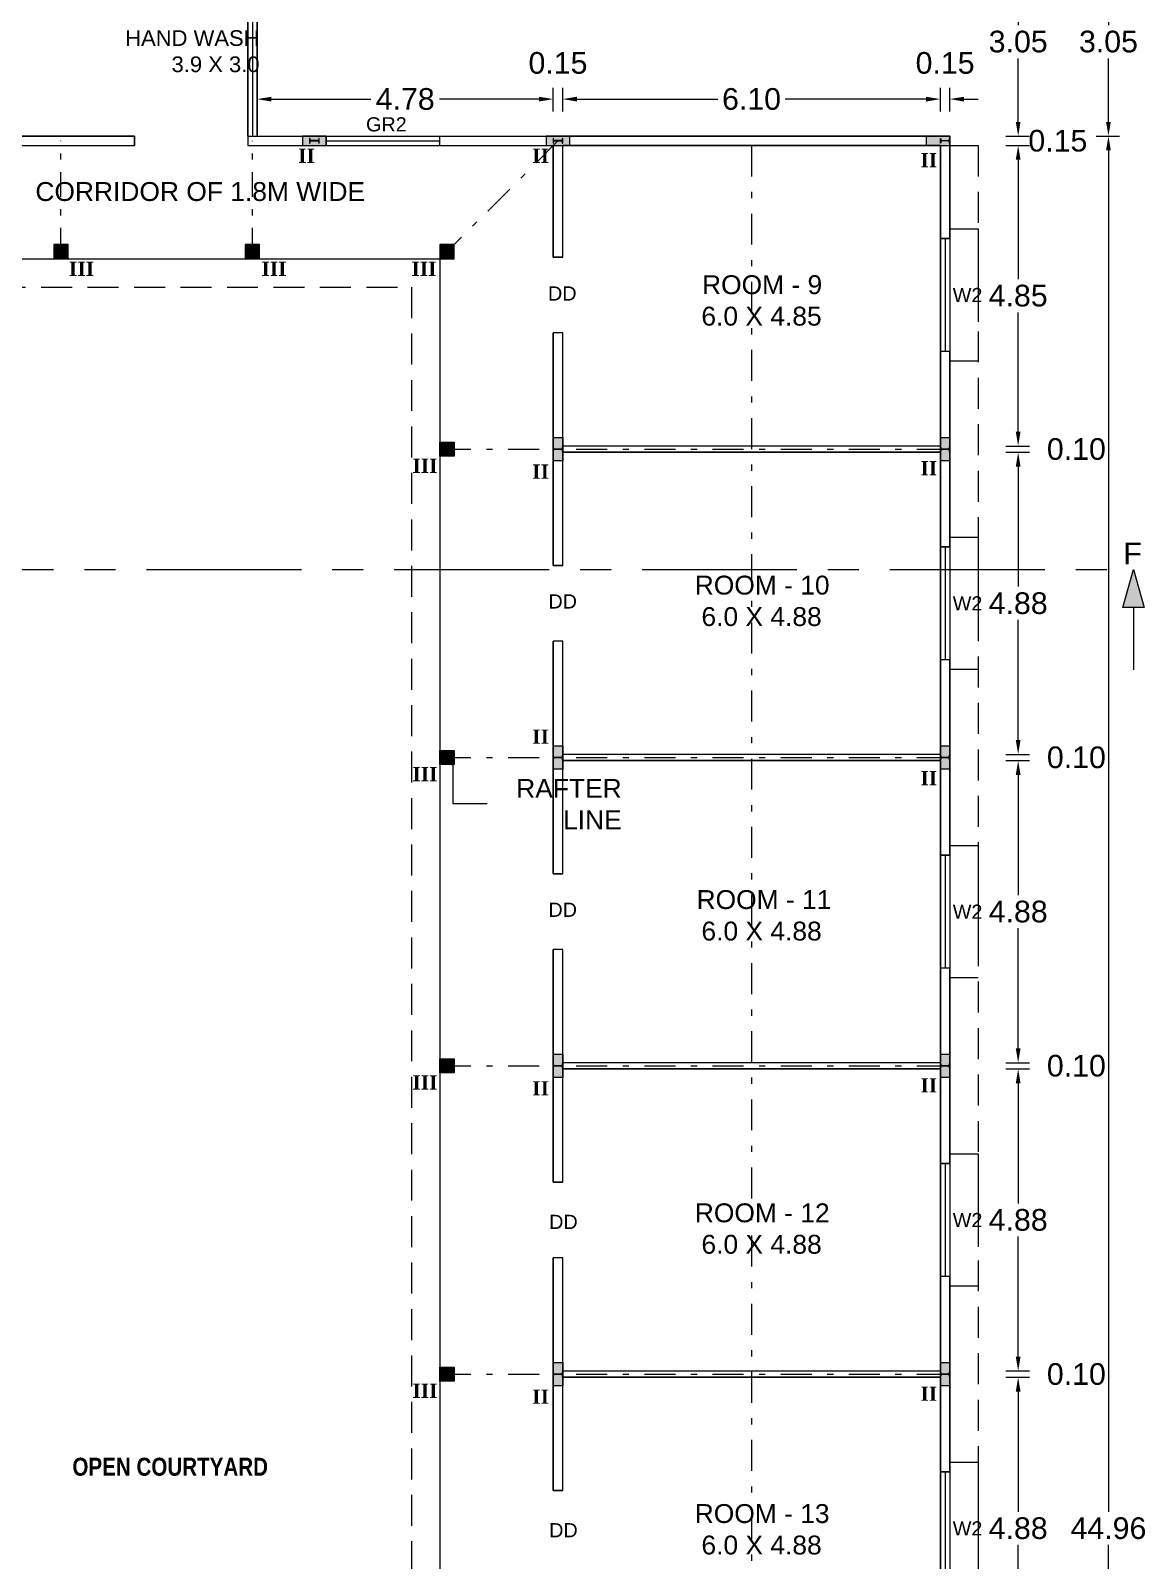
# Model space of a CAD drawing. Header units: metres. Extents: x 3715 to 4596, y 2418 to 2709.
# Drawn here: x 4055.58 to 4073.57, y 2522.95 to 2547.65 of the extents above; entities that cross this region are included whole.
import ezdxf

# ---------------------------------------------------------------- set-up
doc = ezdxf.new("R2010")
doc.units = ezdxf.units.M
doc.header["$MEASUREMENT"] = 0
for name, pattern in [('CENTER', [2, 1.25, -0.25, 0.25, -0.25]), ('DASHDOT', [1, 0.5, -0.25, 0, -0.25]), ('DASHED', [0.75, 0.5, -0.25])]:
    doc.linetypes.add(name, pattern=pattern)
for name, color, linetype in [('BLK_6_FLR_0_BLT_UP_AREA', 46, 'Continuous'), ('BLK_6_FLR_0_CARPET_AREA', 46, 'Continuous'), ('BLK_6_FLR_0_CARPET_AREA_DEDUCT', 46, 'Continuous')]:
    doc.layers.add(name, color=color, linetype=linetype)
doc.styles.add('Inner font', font='arial.ttf')
doc.styles.add('notes', font='arial.ttf')
doc.styles.get("Standard").update_dxf_attribs({"font": 'arial.ttf'})
doc.styles.add('Times New Roman$101', font='timesbd.ttf', dxfattribs={"height": 3.024})
doc.dimstyles.get("Standard").update_dxf_attribs({"dimtxt": 0.35, "dimasz": 0.23, "dimexe": 0.18, "dimexo": 0.0625, "dimgap": 0.09, "dimtad": 0, "dimtih": 1, "dimtoh": 1, "dimzin": 0, "dimdsep": 46, "dimtxsty": 'Standard', "dimcen": 0.09, "dimadec": 0, "dimazin": 0, "dimtfac": 1, "dimtofl": 0, "dimtmove": 2, "dimatfit": 3, "dimfxl": 0, "dimtolj": 1, "dimtzin": 0, "dimarcsym": 0})

# ---------------------------------------------------------------- blocks, each defined once
blk = doc.blocks.new('A$C459ead1b')
blk.add_lwpolyline([(-6, 1.5), (-6, -1.5), (-5.93, -1.5, 0.373885), (-5.76, -1.35), (-5.63, -0.41, -0.373885), (-5.27, -0.1), (-0.73, -0.1, -0.373885), (-0.37, -0.41), (-0.24, -1.35, 0.373885), (-0.07, -1.5), (0, -1.5), (0, 1.5), (-0.07, 1.5, 0.373885), (-0.24, 1.35), (-0.37, 0.41, -0.373885), (-0.73, 0.1), (-5.27, 0.1, -0.373885), (-5.63, 0.41), (-5.76, 1.35, 0.373885), (-5.93, 1.5)], format="xyb", close=True)
blk = doc.blocks.new('80  80 4')
for points in [[(141530, -725), (141606, -725, -0.414214), (141608, -727), (141608, -803, -0.414214), (141606, -805), (141530, -805, -0.414214), (141528, -803), (141528, -727, -0.414214)], [(141534, -729), (141602, -729, -0.414214), (141604, -731), (141604, -799, -0.414214), (141602, -801), (141534, -801, -0.414214), (141532, -799), (141532, -731, -0.414214)]]:
    blk.add_lwpolyline(points, format="xyb", close=True)
blk = doc.blocks.new('*D45')
at = {"color": 0, "lineweight": -2, "ltscale": 0.1}
for p, q in [((4071.318, 2525.91), (4071.698, 2525.91)), ((4071.518, 2525.68), (4071.518, 2523.74)), ((4071.518, 2521.263), (4071.518, 2523.203)), ((4071.318, 2521.033), (4071.698, 2521.033))]:
    blk.add_line(p, q, dxfattribs=at)
at = {"color": 0, "ltscale": 0.1}
for points in [[(4071.479, 2525.68), (4071.556, 2525.68), (4071.518, 2525.91)], [(4071.479, 2521.263), (4071.556, 2521.263), (4071.518, 2521.033)]]:
    blk.add_solid(points, dxfattribs=at)
at = {"color": 0, "ltscale": 0.1, "insert": (4071.518, 2523.472), "char_height": 0.35, "attachment_point": 5}
blk.add_mtext('\\A1;4.88', dxfattribs=at)
blk = doc.blocks.new('*D46')
at = {"color": 0, "lineweight": -2, "ltscale": 0.1}
for p, q in [((4071.518, 2526.242), (4071.518, 2526.472)), ((4071.318, 2526.012), (4071.698, 2526.012)), ((4071.318, 2525.91), (4071.698, 2525.91)), ((4071.518, 2525.68), (4071.518, 2525.45))]:
    blk.add_line(p, q, dxfattribs=at)
at = {"color": 0, "ltscale": 0.1}
for points in [[(4071.479, 2526.242), (4071.556, 2526.242), (4071.518, 2526.012)], [(4071.479, 2525.68), (4071.556, 2525.68), (4071.518, 2525.91)]]:
    blk.add_solid(points, dxfattribs=at)
at = {"color": 0, "ltscale": 0.1, "insert": (4072.457, 2525.961), "char_height": 0.35, "attachment_point": 5}
blk.add_mtext('\\A1;0.10', dxfattribs=at)
blk = doc.blocks.new('*D47')
at = {"color": 0, "lineweight": -2, "ltscale": 0.1}
for p, q in [((4071.318, 2530.888), (4071.698, 2530.888)), ((4071.518, 2530.658), (4071.518, 2528.719)), ((4071.518, 2526.242), (4071.518, 2528.181)), ((4071.318, 2526.012), (4071.698, 2526.012))]:
    blk.add_line(p, q, dxfattribs=at)
at = {"color": 0, "ltscale": 0.1}
for points in [[(4071.479, 2530.658), (4071.556, 2530.658), (4071.518, 2530.888)], [(4071.479, 2526.242), (4071.556, 2526.242), (4071.518, 2526.012)]]:
    blk.add_solid(points, dxfattribs=at)
at = {"color": 0, "ltscale": 0.1, "insert": (4071.518, 2528.45), "char_height": 0.35, "attachment_point": 5}
blk.add_mtext('\\A1;4.88', dxfattribs=at)
blk = doc.blocks.new('*D48')
at = {"color": 0, "lineweight": -2, "ltscale": 0.1}
for p, q in [((4071.518, 2531.22), (4071.518, 2531.45)), ((4071.318, 2530.99), (4071.698, 2530.99)), ((4071.318, 2530.888), (4071.698, 2530.888)), ((4071.518, 2530.658), (4071.518, 2530.428))]:
    blk.add_line(p, q, dxfattribs=at)
at = {"color": 0, "ltscale": 0.1}
for points in [[(4071.479, 2531.22), (4071.556, 2531.22), (4071.518, 2530.99)], [(4071.479, 2530.658), (4071.556, 2530.658), (4071.518, 2530.888)]]:
    blk.add_solid(points, dxfattribs=at)
at = {"color": 0, "ltscale": 0.1, "insert": (4072.457, 2530.939), "char_height": 0.35, "attachment_point": 5}
blk.add_mtext('\\A1;0.10', dxfattribs=at)
blk = doc.blocks.new('*D49')
at = {"color": 0, "lineweight": -2, "ltscale": 0.1}
for p, q in [((4071.318, 2535.867), (4071.698, 2535.867)), ((4071.518, 2535.637), (4071.518, 2533.697)), ((4071.518, 2531.22), (4071.518, 2533.16)), ((4071.318, 2530.99), (4071.698, 2530.99))]:
    blk.add_line(p, q, dxfattribs=at)
at = {"color": 0, "ltscale": 0.1}
for points in [[(4071.479, 2535.637), (4071.556, 2535.637), (4071.518, 2535.867)], [(4071.479, 2531.22), (4071.556, 2531.22), (4071.518, 2530.99)]]:
    blk.add_solid(points, dxfattribs=at)
at = {"color": 0, "ltscale": 0.1, "insert": (4071.518, 2533.428), "char_height": 0.35, "attachment_point": 5}
blk.add_mtext('\\A1;4.88', dxfattribs=at)
blk = doc.blocks.new('*D50')
at = {"color": 0, "lineweight": -2, "ltscale": 0.1}
for p, q in [((4071.518, 2536.198), (4071.518, 2536.428)), ((4071.318, 2535.968), (4071.698, 2535.968)), ((4071.318, 2535.867), (4071.698, 2535.867)), ((4071.518, 2535.637), (4071.518, 2535.407))]:
    blk.add_line(p, q, dxfattribs=at)
at = {"color": 0, "ltscale": 0.1}
for points in [[(4071.479, 2536.198), (4071.556, 2536.198), (4071.518, 2535.968)], [(4071.479, 2535.637), (4071.556, 2535.637), (4071.518, 2535.867)]]:
    blk.add_solid(points, dxfattribs=at)
at = {"color": 0, "ltscale": 0.1, "insert": (4072.457, 2535.918), "char_height": 0.35, "attachment_point": 5}
blk.add_mtext('\\A1;0.10', dxfattribs=at)
blk = doc.blocks.new('*D51')
at = {"color": 0, "lineweight": -2, "ltscale": 0.1}
for p, q in [((4071.318, 2540.845), (4071.698, 2540.845)), ((4071.518, 2540.615), (4071.518, 2538.676)), ((4071.518, 2536.198), (4071.518, 2538.138)), ((4071.318, 2535.968), (4071.698, 2535.968))]:
    blk.add_line(p, q, dxfattribs=at)
at = {"color": 0, "ltscale": 0.1}
for points in [[(4071.479, 2540.615), (4071.556, 2540.615), (4071.518, 2540.845)], [(4071.479, 2536.198), (4071.556, 2536.198), (4071.518, 2535.968)]]:
    blk.add_solid(points, dxfattribs=at)
at = {"color": 0, "ltscale": 0.1, "insert": (4071.518, 2538.407), "char_height": 0.35, "attachment_point": 5}
blk.add_mtext('\\A1;4.88', dxfattribs=at)
blk = doc.blocks.new('*D52')
at = {"color": 0, "lineweight": -2, "ltscale": 0.1}
for p, q in [((4071.518, 2541.177), (4071.518, 2541.407)), ((4071.318, 2540.947), (4071.698, 2540.947)), ((4071.318, 2540.845), (4071.698, 2540.845)), ((4071.518, 2540.615), (4071.518, 2540.385))]:
    blk.add_line(p, q, dxfattribs=at)
at = {"color": 0, "ltscale": 0.1}
for points in [[(4071.479, 2541.177), (4071.556, 2541.177), (4071.518, 2540.947)], [(4071.479, 2540.615), (4071.556, 2540.615), (4071.518, 2540.845)]]:
    blk.add_solid(points, dxfattribs=at)
at = {"color": 0, "ltscale": 0.1, "insert": (4072.457, 2540.896), "char_height": 0.35, "attachment_point": 5}
blk.add_mtext('\\A1;0.10', dxfattribs=at)
blk = doc.blocks.new('*D53')
at = {"color": 0, "lineweight": -2, "ltscale": 0.1}
for p, q in [((4071.318, 2545.798), (4071.698, 2545.798)), ((4071.518, 2545.568), (4071.518, 2543.641)), ((4071.518, 2541.177), (4071.518, 2543.104)), ((4071.318, 2540.947), (4071.698, 2540.947))]:
    blk.add_line(p, q, dxfattribs=at)
at = {"color": 0, "ltscale": 0.1}
for points in [[(4071.479, 2545.568), (4071.556, 2545.568), (4071.518, 2545.798)], [(4071.479, 2541.177), (4071.556, 2541.177), (4071.518, 2540.947)]]:
    blk.add_solid(points, dxfattribs=at)
at = {"color": 0, "ltscale": 0.1, "insert": (4071.518, 2543.373), "char_height": 0.35, "attachment_point": 5}
blk.add_mtext('\\A1;4.85', dxfattribs=at)
blk = doc.blocks.new('*D54')
at = {"color": 0, "lineweight": -2, "ltscale": 0.1}
for p, q in [((4071.518, 2546.181), (4071.518, 2546.411)), ((4071.318, 2545.951), (4071.698, 2545.951)), ((4071.318, 2545.798), (4071.698, 2545.798)), ((4071.518, 2545.568), (4071.518, 2545.338))]:
    blk.add_line(p, q, dxfattribs=at)
at = {"color": 0, "ltscale": 0.1}
for points in [[(4071.479, 2546.181), (4071.556, 2546.181), (4071.518, 2545.951)], [(4071.479, 2545.568), (4071.556, 2545.568), (4071.518, 2545.798)]]:
    blk.add_solid(points, dxfattribs=at)
at = {"color": 0, "ltscale": 0.1, "insert": (4072.158, 2545.874), "char_height": 0.35, "attachment_point": 5}
blk.add_mtext('\\A1;0.15', dxfattribs=at)
blk = doc.blocks.new('*D291')
at = {"color": 0, "lineweight": -2, "ltscale": 0.1}
for p, q in [((4071.318, 2548.999), (4071.698, 2548.999)), ((4071.518, 2548.769), (4071.518, 2547.743)), ((4071.518, 2546.181), (4071.518, 2547.206)), ((4071.318, 2545.951), (4071.698, 2545.951))]:
    blk.add_line(p, q, dxfattribs=at)
at = {"color": 0, "ltscale": 0.1}
for points in [[(4071.479, 2548.769), (4071.556, 2548.769), (4071.518, 2548.999)], [(4071.479, 2546.181), (4071.556, 2546.181), (4071.518, 2545.951)]]:
    blk.add_solid(points, dxfattribs=at)
at = {"color": 0, "ltscale": 0.1, "insert": (4071.518, 2547.475), "char_height": 0.35, "attachment_point": 5}
blk.add_mtext('\\A1;3.05', dxfattribs=at)
blk = doc.blocks.new('*D295')
at = {"color": 0, "lineweight": -2, "ltscale": 0.1}
for p, q in [((4070.262, 2546.348), (4070.262, 2546.728)), ((4070.414, 2546.348), (4070.414, 2546.728)), ((4070.032, 2546.548), (4069.802, 2546.548)), ((4070.644, 2546.548), (4070.874, 2546.548))]:
    blk.add_line(p, q, dxfattribs=at)
at = {"color": 0, "ltscale": 0.1}
for points in [[(4070.032, 2546.586), (4070.032, 2546.509), (4070.262, 2546.548)], [(4070.644, 2546.586), (4070.644, 2546.509), (4070.414, 2546.548)]]:
    blk.add_solid(points, dxfattribs=at)
at = {"color": 0, "ltscale": 0.1, "insert": (4070.338, 2547.13), "char_height": 0.35, "attachment_point": 5}
blk.add_mtext('\\A1;0.15', dxfattribs=at)
blk = doc.blocks.new('*D296')
at = {"color": 0, "lineweight": -2, "ltscale": 0.1}
for p, q in [((4064.166, 2546.348), (4064.166, 2546.728)), ((4070.262, 2546.348), (4070.262, 2546.728)), ((4064.396, 2546.548), (4066.669, 2546.548)), ((4070.032, 2546.548), (4067.759, 2546.548))]:
    blk.add_line(p, q, dxfattribs=at)
at = {"color": 0, "ltscale": 0.1}
for points in [[(4064.396, 2546.586), (4064.396, 2546.509), (4064.166, 2546.548)], [(4070.032, 2546.586), (4070.032, 2546.509), (4070.262, 2546.548)]]:
    blk.add_solid(points, dxfattribs=at)
at = {"color": 0, "ltscale": 0.1, "insert": (4067.214, 2546.548), "char_height": 0.35, "attachment_point": 5}
blk.add_mtext('\\A1;6.10', dxfattribs=at)
blk = doc.blocks.new('*D297')
at = {"color": 0, "lineweight": -2, "ltscale": 0.1}
for p, q in [((4064.013, 2546.348), (4064.013, 2546.728)), ((4064.166, 2546.348), (4064.166, 2546.728)), ((4063.783, 2546.548), (4063.553, 2546.548)), ((4064.396, 2546.548), (4064.626, 2546.548))]:
    blk.add_line(p, q, dxfattribs=at)
at = {"color": 0, "ltscale": 0.1}
for points in [[(4063.783, 2546.586), (4063.783, 2546.509), (4064.013, 2546.548)], [(4064.396, 2546.586), (4064.396, 2546.509), (4064.166, 2546.548)]]:
    blk.add_solid(points, dxfattribs=at)
at = {"color": 0, "ltscale": 0.1, "insert": (4064.09, 2547.13), "char_height": 0.35, "attachment_point": 5}
blk.add_mtext('\\A1;0.15', dxfattribs=at)
blk = doc.blocks.new('*D298')
at = {"color": 0, "lineweight": -2, "ltscale": 0.1}
for p, q in [((4059.234, 2546.348), (4059.234, 2546.728)), ((4064.013, 2546.348), (4064.013, 2546.728)), ((4059.464, 2546.548), (4061.072, 2546.548)), ((4063.783, 2546.548), (4062.176, 2546.548))]:
    blk.add_line(p, q, dxfattribs=at)
at = {"color": 0, "ltscale": 0.1}
for points in [[(4059.464, 2546.586), (4059.464, 2546.509), (4059.234, 2546.548)], [(4063.783, 2546.586), (4063.783, 2546.509), (4064.013, 2546.548)]]:
    blk.add_solid(points, dxfattribs=at)
at = {"color": 0, "ltscale": 0.1, "insert": (4061.624, 2546.548), "char_height": 0.35, "attachment_point": 5}
blk.add_mtext('\\A1;4.78', dxfattribs=at)
blk = doc.blocks.new('*D322')
at = {"color": 0, "lineweight": -2, "ltscale": 0.1}
for p, q in [((4072.775, 2548.999), (4073.155, 2548.999)), ((4072.975, 2548.769), (4072.975, 2547.743)), ((4072.975, 2546.181), (4072.975, 2547.206)), ((4072.775, 2545.951), (4073.155, 2545.951))]:
    blk.add_line(p, q, dxfattribs=at)
at = {"color": 0, "ltscale": 0.1}
for points in [[(4072.936, 2548.769), (4073.013, 2548.769), (4072.975, 2548.999)], [(4072.936, 2546.181), (4073.013, 2546.181), (4072.975, 2545.951)]]:
    blk.add_solid(points, dxfattribs=at)
at = {"color": 0, "ltscale": 0.1, "insert": (4072.975, 2547.475), "char_height": 0.35, "attachment_point": 5}
blk.add_mtext('\\A1;3.05', dxfattribs=at)
blk = doc.blocks.new('*D323')
at = {"color": 0, "lineweight": -2, "ltscale": 0.1}
for p, q in [((4072.775, 2545.951), (4073.155, 2545.951)), ((4072.975, 2545.721), (4072.975, 2523.74)), ((4072.975, 2501.223), (4072.975, 2523.203)), ((4072.775, 2500.993), (4073.155, 2500.993))]:
    blk.add_line(p, q, dxfattribs=at)
at = {"color": 0, "ltscale": 0.1}
for points in [[(4072.936, 2545.721), (4073.013, 2545.721), (4072.975, 2545.951)], [(4072.936, 2501.223), (4073.013, 2501.223), (4072.975, 2500.993)]]:
    blk.add_solid(points, dxfattribs=at)
at = {"color": 0, "ltscale": 0.1, "insert": (4072.975, 2523.472), "char_height": 0.35, "attachment_point": 5}
blk.add_mtext('\\A1;44.96', dxfattribs=at)

msp = doc.modelspace()

# ---------------------------------------------------------------- hatches: boundary and pattern name
h = msp.add_hatch(color=1)
h.dxf.hatch_style = 1
h.paths.add_polyline_path([(4060.34772, 2545.7982), (4060.34772, 2545.9506), (4059.96772, 2545.9506), (4059.96772, 2545.7982)])
h = msp.add_hatch(color=1)
h.dxf.hatch_style = 1
h.paths.add_polyline_path([(4064.27964, 2545.7982), (4064.27964, 2545.9506), (4063.89964, 2545.9506), (4063.89964, 2545.7982)])
h = msp.add_hatch(color=1)
h.dxf.hatch_style = 1
h.paths.add_polyline_path([(4070.41424, 2545.7982), (4070.41424, 2545.9506), (4070.03424, 2545.9506), (4070.03424, 2545.7982)])
h = msp.add_hatch(color=1)
h.dxf.hatch_style = 1
h.paths.add_polyline_path([(4056.18204, 2544.1994), (4055.95204, 2544.1994), (4055.95204, 2543.9694), (4056.18204, 2543.9694)])
h = msp.add_hatch(color=1)
h.dxf.hatch_style = 1
h.paths.add_polyline_path([(4059.27325, 2544.1994), (4059.04325, 2544.1994), (4059.04325, 2543.9694), (4059.27325, 2543.9694)])
h = msp.add_hatch(color=1)
h.dxf.hatch_style = 1
h.paths.add_polyline_path([(4062.41464, 2544.1994), (4062.18464, 2544.1994), (4062.18464, 2543.9694), (4062.41464, 2543.9694)])
h = msp.add_hatch(color=1)
h.dxf.hatch_style = 1
h.paths.add_polyline_path([(4062.18464, 2540.781), (4062.41464, 2540.781), (4062.41464, 2541.011), (4062.18464, 2541.011)])
h = msp.add_hatch(color=1)
h.dxf.hatch_style = 1
h.paths.add_polyline_path([(4064.01344, 2540.706), (4064.16584, 2540.706), (4064.16584, 2541.086), (4064.01344, 2541.086)])
h = msp.add_hatch(color=1)
h.dxf.hatch_style = 1
h.paths.add_polyline_path([(4070.26184, 2540.706), (4070.41424, 2540.706), (4070.41424, 2541.086), (4070.26184, 2541.086)])
h = msp.add_hatch(color=256)
h.dxf.hatch_style = 1
h.paths.add_polyline_path([(4073.20546, 2538.34126), (4073.38005, 2538.95233), (4073.55357, 2538.34004)])
h = msp.add_hatch(color=1)
h.dxf.hatch_style = 1
h.paths.add_polyline_path([(4062.18464, 2535.8026), (4062.41464, 2535.8026), (4062.41464, 2536.0326), (4062.18464, 2536.0326)])
h = msp.add_hatch(color=1)
h.dxf.hatch_style = 1
h.paths.add_polyline_path([(4064.01344, 2535.7276), (4064.16584, 2535.7276), (4064.16584, 2536.1076), (4064.01344, 2536.1076)])
h = msp.add_hatch(color=1)
h.dxf.hatch_style = 1
h.paths.add_polyline_path([(4070.26184, 2535.7276), (4070.41424, 2535.7276), (4070.41424, 2536.1076), (4070.26184, 2536.1076)])
h = msp.add_hatch(color=1)
h.dxf.hatch_style = 1
h.paths.add_polyline_path([(4062.18464, 2530.8242), (4062.41464, 2530.8242), (4062.41464, 2531.0542), (4062.18464, 2531.0542)])
h = msp.add_hatch(color=1)
h.dxf.hatch_style = 1
h.paths.add_polyline_path([(4064.01344, 2530.7492), (4064.16584, 2530.7492), (4064.16584, 2531.1292), (4064.01344, 2531.1292)])
h = msp.add_hatch(color=1)
h.dxf.hatch_style = 1
h.paths.add_polyline_path([(4070.26184, 2530.7492), (4070.41424, 2530.7492), (4070.41424, 2531.1292), (4070.26184, 2531.1292)])
h = msp.add_hatch(color=1)
h.dxf.hatch_style = 1
h.paths.add_polyline_path([(4064.01344, 2525.7708), (4064.16584, 2525.7708), (4064.16584, 2526.1508), (4064.01344, 2526.1508)])
h = msp.add_hatch(color=1)
h.dxf.hatch_style = 1
h.paths.add_polyline_path([(4070.26184, 2525.7708), (4070.41424, 2525.7708), (4070.41424, 2526.1508), (4070.26184, 2526.1508)])
h = msp.add_hatch(color=1)
h.dxf.hatch_style = 1
h.paths.add_polyline_path([(4062.18464, 2525.8458), (4062.41464, 2525.8458), (4062.41464, 2526.0758), (4062.18464, 2526.0758)])

# ---------------------------------------------------------------- linework, layer by layer
for p, q in [((4059.08205, 2545.9506), (4059.08205, 2548.9986)), ((4059.23445, 2545.9506), (4059.23445, 2548.9986)), ((4054.86944, 2545.9506), (4057.25325, 2545.9506)), ((4057.25325, 2545.9506), (4057.25325, 2545.7982)), ((4059.08205, 2545.9506), (4060.35586, 2545.9506)), ((4059.08205, 2545.9506), (4059.08205, 2545.7982)), ((4060.35586, 2545.9506), (4062.18466, 2545.9506)), ((4060.35586, 2545.7982), (4060.35586, 2545.9506)), ((4062.18466, 2545.9506), (4064.01344, 2545.9506)), ((4062.18466, 2545.7982), (4062.18466, 2545.9506)), ((4070.41424, 2545.9506), (4064.01344, 2545.9506)), ((4070.41424, 2544.2996), (4070.41424, 2545.9506)), ((4054.86944, 2545.7982), (4057.25325, 2545.7982)), ((4059.08205, 2545.7982), (4060.35586, 2545.7982)), ((4060.35586, 2545.7982), (4062.18466, 2545.7982)), ((4062.18466, 2545.7982), (4064.01344, 2545.7982)), ((4064.01344, 2543.9948), (4064.01344, 2545.7982)), ((4064.16584, 2543.9948), (4064.16584, 2545.7982)), ((4070.26184, 2545.7982), (4064.16584, 2545.7982)), ((4064.16584, 2543.9948), (4064.16584, 2545.7982)), ((4070.26184, 2544.2996), (4070.26184, 2545.7982)), ((4070.41424, 2544.2996), (4070.26184, 2544.2996)), ((4064.16584, 2543.9948), (4064.01344, 2543.9948)), ((4064.01344, 2539.0164), (4064.01344, 2542.7756)), ((4064.16584, 2542.7756), (4064.01344, 2542.7756)), ((4064.16584, 2539.0164), (4064.16584, 2542.7756)), ((4070.26184, 2539.3212), (4070.26184, 2542.4708)), ((4070.41424, 2542.4708), (4070.26184, 2542.4708)), ((4070.41424, 2539.3212), (4070.41424, 2542.4708)), ((4070.26184, 2540.9468), (4064.16584, 2540.9468)), ((4070.26184, 2540.8452), (4064.16584, 2540.8452)), ((4070.41424, 2539.3212), (4070.26184, 2539.3212)), ((4064.16584, 2539.0164), (4064.01344, 2539.0164)), ((4073.37791, 2538.34065), (4073.37791, 2537.33082)), ((4064.01344, 2534.038), (4064.01344, 2537.7972)), ((4064.16584, 2537.7972), (4064.01344, 2537.7972)), ((4064.16584, 2534.038), (4064.16584, 2537.7972)), ((4070.26184, 2534.3428), (4070.26184, 2537.4924)), ((4070.41424, 2537.4924), (4070.26184, 2537.4924)), ((4070.41424, 2534.3428), (4070.41424, 2537.4924)), ((4070.26184, 2535.9684), (4064.16584, 2535.9684)), ((4070.26184, 2535.8668), (4064.16584, 2535.8668)), ((4070.41424, 2534.3428), (4070.26184, 2534.3428)), ((4064.16584, 2534.038), (4064.01344, 2534.038)), ((4064.01344, 2529.0596), (4064.01344, 2532.8188)), ((4064.16584, 2532.8188), (4064.01344, 2532.8188)), ((4064.16584, 2529.0596), (4064.16584, 2532.8188)), ((4070.26184, 2529.3644), (4070.26184, 2532.514)), ((4070.41424, 2532.514), (4070.26184, 2532.514)), ((4070.41424, 2529.3644), (4070.41424, 2532.514)), ((4070.26184, 2530.99), (4064.16584, 2530.99)), ((4070.26184, 2530.8884), (4064.16584, 2530.8884)), ((4070.41424, 2529.3644), (4070.26184, 2529.3644)), ((4064.16584, 2529.0596), (4064.01344, 2529.0596)), ((4064.01344, 2524.0812), (4064.01344, 2527.8404)), ((4064.16584, 2527.8404), (4064.01344, 2527.8404)), ((4064.16584, 2524.0812), (4064.16584, 2527.8404)), ((4070.26184, 2524.386), (4070.26184, 2527.5356)), ((4070.41424, 2527.5356), (4070.26184, 2527.5356)), ((4070.41424, 2524.386), (4070.41424, 2527.5356)), ((4070.26184, 2526.0116), (4064.16584, 2526.0116)), ((4070.26184, 2525.91), (4064.16584, 2525.91)), ((4070.41424, 2524.386), (4070.26184, 2524.386)), ((4064.16584, 2524.0812), (4064.01344, 2524.0812))]:
    msp.add_line(p, q)
at = {"linetype": 'DASHDOT', "ltscale": 0.8}
for p, q in [((4056.06704, 2544.07023), (4056.06704, 2545.8744)), ((4059.15825, 2544.07023), (4059.15825, 2545.8744))]:
    msp.add_line(p, q, dxfattribs=at)
at = {"linetype": 'DASHDOT'}
for p, q in [((4064.08964, 2545.87186), (4062.28488, 2544.06964)), ((4067.21384, 2545.7982), (4067.21384, 2501.145)), ((4062.18464, 2540.896), (4070.41424, 2540.896)), ((4062.18464, 2535.9176), (4070.41424, 2535.9176)), ((4062.18464, 2530.9392), (4070.41424, 2530.9392)), ((4062.18464, 2525.9608), (4070.41424, 2525.9608))]:
    msp.add_line(p, q, dxfattribs=at)
at = {"linetype": 'CENTER', "ltscale": 2}
msp.add_line((4029.44783, 2538.95233), (4073.38005, 2538.95233), dxfattribs=at)
at = {"linetype": 'DASHDOT', "ltscale": 20}
msp.add_lwpolyline([(4059.15825, 2548.9986), (4059.15825, 2545.9506)], dxfattribs=at)
at = {"color": 1}
for points in [[(4060.34772, 2545.7982), (4060.34772, 2545.9506), (4059.96772, 2545.9506), (4059.96772, 2545.7982)], [(4064.27964, 2545.7982), (4064.27964, 2545.9506), (4063.89964, 2545.9506), (4063.89964, 2545.7982)], [(4070.41424, 2545.7982), (4070.41424, 2545.9506), (4070.03424, 2545.9506), (4070.03424, 2545.7982)], [(4055.95204, 2543.9694), (4056.18204, 2543.9694), (4056.18204, 2544.1994), (4055.95204, 2544.1994)], [(4059.04325, 2543.9694), (4059.27325, 2543.9694), (4059.27325, 2544.1994), (4059.04325, 2544.1994)], [(4062.18464, 2543.9694), (4062.41464, 2543.9694), (4062.41464, 2544.1994), (4062.18464, 2544.1994)], [(4062.41464, 2540.781), (4062.18464, 2540.781), (4062.18464, 2541.011), (4062.41464, 2541.011)], [(4064.01344, 2541.086), (4064.16584, 2541.086), (4064.16584, 2540.706), (4064.01344, 2540.706)], [(4070.26184, 2541.086), (4070.41424, 2541.086), (4070.41424, 2540.706), (4070.26184, 2540.706)], [(4062.41464, 2535.8026), (4062.18464, 2535.8026), (4062.18464, 2536.0326), (4062.41464, 2536.0326)], [(4064.01344, 2536.1076), (4064.16584, 2536.1076), (4064.16584, 2535.7276), (4064.01344, 2535.7276)], [(4070.26184, 2536.1076), (4070.41424, 2536.1076), (4070.41424, 2535.7276), (4070.26184, 2535.7276)], [(4062.41464, 2530.8242), (4062.18464, 2530.8242), (4062.18464, 2531.0542), (4062.41464, 2531.0542)], [(4064.01344, 2531.1292), (4064.16584, 2531.1292), (4064.16584, 2530.7492), (4064.01344, 2530.7492)], [(4070.26184, 2531.1292), (4070.41424, 2531.1292), (4070.41424, 2530.7492), (4070.26184, 2530.7492)], [(4064.01344, 2526.1508), (4064.16584, 2526.1508), (4064.16584, 2525.7708), (4064.01344, 2525.7708)], [(4070.26184, 2526.1508), (4070.41424, 2526.1508), (4070.41424, 2525.7708), (4070.26184, 2525.7708)], [(4062.41464, 2525.8458), (4062.18464, 2525.8458), (4062.18464, 2526.0758), (4062.41464, 2526.0758)]]:
    msp.add_lwpolyline(points, close=True, dxfattribs=at)
for points in [[(4060.35586, 2545.8744), (4062.18466, 2545.8744)], [(4070.33804, 2544.2996), (4070.33804, 2542.4708)], [(4070.33804, 2539.3212), (4070.33804, 2537.4924)], [(4062.3934, 2535.7926), (4062.3934, 2535.17301), (4062.94823, 2535.17301)], [(4070.33804, 2534.3428), (4070.33804, 2532.514)], [(4070.33804, 2529.3644), (4070.33804, 2527.5356)], [(4070.33804, 2524.386), (4070.33804, 2522.5572)]]:
    msp.add_lwpolyline(points)
at = {"linetype": 'DASHED'}
msp.add_lwpolyline([(4070.41424, 2545.7982), (4070.87144, 2545.7982), (4070.87144, 2501.145), (4070.41424, 2501.145)], dxfattribs=at)
at = {"linetype": 'DASHED', "ltscale": 3}
for points in [[(4070.41424, 2544.452), (4070.87144, 2544.452), (4070.87144, 2542.3184), (4070.41424, 2542.3184)], [(4070.41424, 2539.4736), (4070.87144, 2539.4736), (4070.87144, 2537.34), (4070.41424, 2537.34)], [(4070.41424, 2534.4952), (4070.87144, 2534.4952), (4070.87144, 2532.3616), (4070.41424, 2532.3616)], [(4070.41424, 2529.5168), (4070.87144, 2529.5168), (4070.87144, 2527.3832), (4070.41424, 2527.3832)], [(4070.41424, 2524.5384), (4070.87144, 2524.5384), (4070.87144, 2522.4048), (4070.41424, 2522.4048)]]:
    msp.add_lwpolyline(points, dxfattribs=at)
for points in [[(4070.26184, 2542.4708), (4070.26184, 2544.2996), (4070.41424, 2544.2996), (4070.41424, 2542.4708)], [(4053.04064, 2502.9738), (4053.04064, 2543.9694), (4062.18464, 2543.9694), (4062.18464, 2502.9738)], [(4070.26184, 2537.4924), (4070.26184, 2539.3212), (4070.41424, 2539.3212), (4070.41424, 2537.4924)], [(4073.55357, 2538.34004), (4073.20546, 2538.34126), (4073.38005, 2538.95233), (4073.38005, 2538.95233)], [(4070.26184, 2532.514), (4070.26184, 2534.3428), (4070.41424, 2534.3428), (4070.41424, 2532.514)], [(4070.26184, 2527.5356), (4070.26184, 2529.3644), (4070.41424, 2529.3644), (4070.41424, 2527.5356)], [(4070.26184, 2522.5572), (4070.26184, 2524.386), (4070.41424, 2524.386), (4070.41424, 2522.5572)]]:
    msp.add_lwpolyline(points, close=True)
at = {"linetype": 'DASHED'}
msp.add_lwpolyline([(4053.49784, 2503.431), (4053.49784, 2543.5122), (4061.72744, 2543.5122), (4061.72744, 2503.431)], close=True, dxfattribs=at)
msp.add_solid([(4062.37257, 2535.7926), (4062.3934, 2535.9176), (4062.41424, 2535.7926)])
at = {"layer": 'BLK_6_FLR_0_BLT_UP_AREA', "color": 46}
msp.add_lwpolyline([(4059.23445, 2548.9986), (4059.23445, 2545.9506), (4070.41424, 2545.9506), (4070.41424, 2500.9926), (4070.41424, 2500.9926), (4062.34027, 2500.9926), (4062.34027, 2499.1638), (4052.88503, 2499.1638), (4052.88503, 2500.9926), (4044.81104, 2500.9926), (4044.81104, 2504.1422), (4032.66984, 2504.1422), (4032.66984, 2512.1178), (4041.76304, 2512.1178), (4041.76304, 2506.05992), (4044.81104, 2506.05992), (4044.81104, 2543.96939), (4041.76304, 2543.96939), (4041.76304, 2537.975), (4032.66984, 2537.975), (4032.66984, 2545.9506), (4054.99136, 2545.9506), (4054.99136, 2548.9986)], dxfattribs=at)
at = {"layer": 'BLK_6_FLR_0_CARPET_AREA', "color": 46}
for points in [[(4059.08205, 2549.151), (4059.08205, 2545.7982), (4064.01344, 2545.7982), (4064.01344, 2543.9948), (4064.16584, 2543.9948), (4064.16584, 2545.7982), (4070.26184, 2545.7982), (4070.26184, 2540.9468), (4064.16584, 2540.9468), (4064.16584, 2542.7756), (4064.01344, 2542.7756), (4064.01344, 2539.0164), (4064.16584, 2539.0164), (4064.16584, 2540.8452), (4070.26184, 2540.8452), (4070.26184, 2535.9684), (4064.16584, 2535.9684), (4064.16584, 2537.7972), (4064.01344, 2537.7972), (4064.01344, 2534.038), (4064.16584, 2534.038), (4064.16584, 2535.8668), (4070.26184, 2535.8668), (4070.26184, 2530.99), (4064.16584, 2530.99), (4064.16584, 2532.8188), (4064.01344, 2532.8188), (4064.01344, 2529.0596), (4064.16584, 2529.0596), (4064.16584, 2530.8884), (4070.26184, 2530.8884), (4070.26184, 2526.0116), (4064.16584, 2526.0116), (4064.16584, 2527.8404), (4064.01344, 2527.8404), (4064.01344, 2524.0812), (4064.16584, 2524.0812), (4064.16584, 2525.91), (4070.26184, 2525.91), (4070.26184, 2521.0332)], [(4044.96344, 2545.7982), (4057.25325, 2545.7982), (4057.25325, 2545.9506), (4055.14376, 2545.9506)]]:
    msp.add_lwpolyline(points, dxfattribs=at)
at = {"layer": 'BLK_6_FLR_0_CARPET_AREA_DEDUCT'}
msp.add_lwpolyline([(4053.04064, 2502.9738), (4053.04064, 2543.9694), (4062.18464, 2543.9694), (4062.18464, 2502.9738)], close=True, dxfattribs=at)

# ---------------------------------------------------------------- block references
at = {"rotation": 180}
for name, p, xscale, yscale, zscale in [('A$C459ead1b', (4060.08152, 2545.8744), 0.0254, 0.0254, 0.0254), ('80  80 4', (3914.48155, 2543.26961), -0.0010001250000074, 0.0010001250000074, 0.0010001250000074), ('80  80 4', (3917.57276, 2543.26961), -0.0010001250000074, 0.0010001250000074, 0.0010001250000074), ('80  80 4', (4203.83494, 2543.26961), 0.0010001250000074, 0.0010001250000074, 0.0010001250000074)]:
    msp.add_blockref(name, p, dxfattribs=dict(at, xscale=xscale, yscale=yscale, zscale=zscale))
for name, p, xscale, yscale, zscale in [('A$C459ead1b', (4064.16584, 2545.8744), 0.0254, 0.0254, 0.0254), ('A$C459ead1b', (4070.26184, 2545.8744), -0.0254, 0.0254, 0.0254), ('80  80 4', (4203.83553, 2541.66062), -0.0010001250000074, 0.0010001249999958, 0.0010001249999982), ('A$C459ead1b', (4064.16584, 2540.896), 0.0254, 0.0254, 0.0254), ('A$C459ead1b', (4070.26184, 2540.896), -0.0254, 0.0254, 0.0254), ('80  80 4', (4203.83553, 2536.68222), -0.0010001250000074, 0.0010001249999958, 0.0010001249999982), ('A$C459ead1b', (4064.16584, 2535.9176), 0.0254, 0.0254, 0.0254), ('A$C459ead1b', (4070.26184, 2535.9176), -0.0254, 0.0254, 0.0254), ('80  80 4', (4203.83553, 2531.70382), -0.0010001250000074, 0.0010001249999958, 0.0010001249999982), ('A$C459ead1b', (4064.16584, 2530.9392), 0.0254, 0.0254, 0.0254), ('A$C459ead1b', (4070.26184, 2530.9392), -0.0254, 0.0254, 0.0254), ('80  80 4', (4203.83553, 2526.72542), -0.0010001250000074, 0.0010001249999958, 0.0010001249999982), ('A$C459ead1b', (4064.16584, 2525.9608), 0.0254, 0.0254, 0.0254), ('A$C459ead1b', (4070.26184, 2525.9608), -0.0254, 0.0254, 0.0254)]:
    msp.add_blockref(name, p, dxfattribs=dict(xscale=xscale, yscale=yscale, zscale=zscale))

# ---------------------------------------------------------------- texts
at = {"style": 'notes'}
for s, p in [('GR2', (4060.99198, 2546.02666)), ('DD', (4063.92867, 2543.29537)), ('W2', (4070.46155, 2543.26975)), ('DD', (4063.93565, 2538.32303)), ('W2', (4070.46155, 2538.29135)), ('DD', (4063.93564, 2533.34463)), ('W2', (4070.46155, 2533.31295)), ('DD', (4063.94745, 2528.30515)), ('W2', (4070.46155, 2528.33455)), ('DD', (4063.94744, 2523.32675)), ('W2', (4070.46155, 2523.35615))]:
    msp.add_text(s, height=0.2286, dxfattribs=at).set_placement(p)
at = {"color": 7, "style": 'Times New Roman$101'}
for s, p in [('II', (4059.89707, 2545.51868)), ('II', (4063.67514, 2545.51868)), ('II', (4069.94046, 2545.44826)), ('III', (4056.19698, 2543.69275)), ('III', (4059.30368, 2543.69275)), ('III', (4061.72321, 2543.69275)), ('III', (4061.73979, 2540.51312)), ('II', (4069.94046, 2540.47265)), ('II', (4063.67514, 2540.41831)), ('II', (4063.67514, 2536.13941)), ('III', (4061.73979, 2535.53472)), ('II', (4069.94046, 2535.46957)), ('III', (4061.73979, 2530.55632)), ('II', (4063.67514, 2530.46151)), ('II', (4069.94046, 2530.50879)), ('III', (4061.73979, 2525.57792)), ('II', (4063.67514, 2525.48311)), ('II', (4069.94046, 2525.5304))]:
    msp.add_text(s, height=0.23, dxfattribs=at).set_placement(p)
msp.add_text('F', height=0.35).set_placement((4073.2146, 2539.03806))
at = {"style": 'Inner font'}
for s, insert, char_height, width, attachment_point in [('HAND WASH\\P3.9 X 3.0', (4059.27317, 2547.66078), 0.254, 4.1123453, 3), ('{\\W3.254913; }CORRIDOR OF 1.8M WIDE', (4055.26999, 2545.20828), 0.3048, 6.0488229, 1), ('{\\W9.40263; }ROOM - 9  \\P{\\W9.315635; }6.0 X 4.85', (4065.3029, 2543.70392), 0.3048, 4.1123453, 1), ('{\\W8.408781; }ROOM - 10  \\P{\\W9.322665; }6.0 X 4.88', (4065.3029, 2538.85334), 0.3048, 4.1123453, 1), ('\\A1;{\\fArial Narrow|b1|i0|c0|p34;\\H0.71718x;    \\fArial|b0|i0|c0|p34;RAFTER \\PLINE }', (4065.11825, 2535.57133), 0.4250001, 4.1123453, 3), ('{\\W8.65307; }ROOM - 11 \\P{\\W9.322665; }6.0 X 4.88', (4065.3029, 2533.77581), 0.3048, 4.1123453, 1), ('{\\W8.417569; }ROOM - 12  \\P{\\W9.322665; }6.0 X 4.88', (4065.3029, 2528.71811), 0.3048, 4.1123453, 1), ('{\\fArial Narrow|b1|i0|c0|p34;OPEN COURTYARD}', (4059.40965, 2524.61145), 0.2901859, 3.3183748, 3), ('{\\W8.404388; }ROOM - 13\\P{\\W9.322665; }6.0 X 4.88', (4065.3029, 2523.86272), 0.3048, 4.1123453, 1)]:
    msp.add_mtext(s, dxfattribs=dict(at, insert=insert, char_height=char_height, width=width, attachment_point=attachment_point))

# ---------------------------------------------------------------- dimensions: what is measured, and where the dimension line sits
at = {"ltscale": 0.1}
for base, p1, p2, picture, middle in [((4072.97475, 2545.9506), (4069.7132, 2548.9986), (4069.7132, 2545.9506), '*D322', (4072.97475, 2547.4746)), ((4071.51763, 2548.9986), (4070.13046, 2545.9506), (4070.13046, 2548.9986), '*D291', (4071.51763, 2547.4746)), ((4072.97475, 2500.9926), (4069.7132, 2545.9506), (4069.7132, 2500.9926), '*D323', (4072.97475, 2523.4716)), ((4071.51763, 2545.7982), (4069.66374, 2540.9468), (4069.24769, 2545.7982), '*D53', (4071.51763, 2543.3725)), ((4071.51763, 2540.9468), (4069.66374, 2540.8452), (4069.66374, 2540.9468), '*D52', (4072.45743, 2540.896)), ((4071.51763, 2540.8452), (4069.67514, 2535.9684), (4069.66374, 2540.8452), '*D51', (4071.51763, 2538.4068)), ((4071.51763, 2535.9684), (4069.67514, 2535.8668), (4069.67514, 2535.9684), '*D50', (4072.45743, 2535.9176)), ((4071.51763, 2535.8668), (4069.70479, 2530.99), (4069.67514, 2535.8668), '*D49', (4071.51763, 2533.4284)), ((4071.51763, 2530.99), (4069.6974, 2530.8884), (4069.70479, 2530.99), '*D48', (4072.45743, 2530.9392)), ((4071.51763, 2530.8884), (4069.68987, 2526.0116), (4069.6974, 2530.8884), '*D47', (4071.51763, 2528.45)), ((4071.51763, 2526.0116), (4069.67508, 2525.91), (4069.68987, 2526.0116), '*D46', (4072.45743, 2525.9608)), ((4071.51763, 2525.91), (4069.68271, 2521.0332), (4069.67508, 2525.91), '*D45', (4071.51763, 2523.4716))]:
    dim = msp.add_linear_dim(base=base, p1=p1, p2=p2, angle=90, dimstyle='Standard', dxfattribs=at)
    dim.commit()
    dim.dimension.update_dxf_attribs({"geometry": picture, "text_midpoint": middle})
for base, p1, p2, picture, middle in [((4064.01344, 2546.54782), (4064.16584, 2545.59569), (4064.01344, 2545.57525), '*D297', (4064.08964, 2547.13022)), ((4070.26184, 2546.54782), (4070.41424, 2545.5957), (4070.26184, 2545.5957), '*D295', (4070.33804, 2547.13022)), ((4059.23445, 2546.54782), (4064.01344, 2545.57525), (4059.23445, 2545.9506), '*D298', (4061.62394, 2546.54782)), ((4064.16584, 2546.54782), (4070.26184, 2545.5957), (4064.16584, 2545.59569), '*D296', (4067.21384, 2546.54782))]:
    dim = msp.add_linear_dim(base=base, p1=p1, p2=p2, dimstyle='Standard', dxfattribs=at)
    dim.commit()
    dim.dimension.update_dxf_attribs({"geometry": picture, "text_midpoint": middle})
dim = msp.add_linear_dim(base=(4071.51763, 2545.9506), p1=(4069.24769, 2545.7982), p2=(4069.25955, 2545.9506), angle=90, dimstyle='Standard', dxfattribs=at)
dim.commit()
dim.dimension.update_dxf_attribs({"geometry": '*D54', "text_midpoint": (4072.15848, 2545.8744), "dimtype": 160})

doc.saveas('drawing.dxf')
